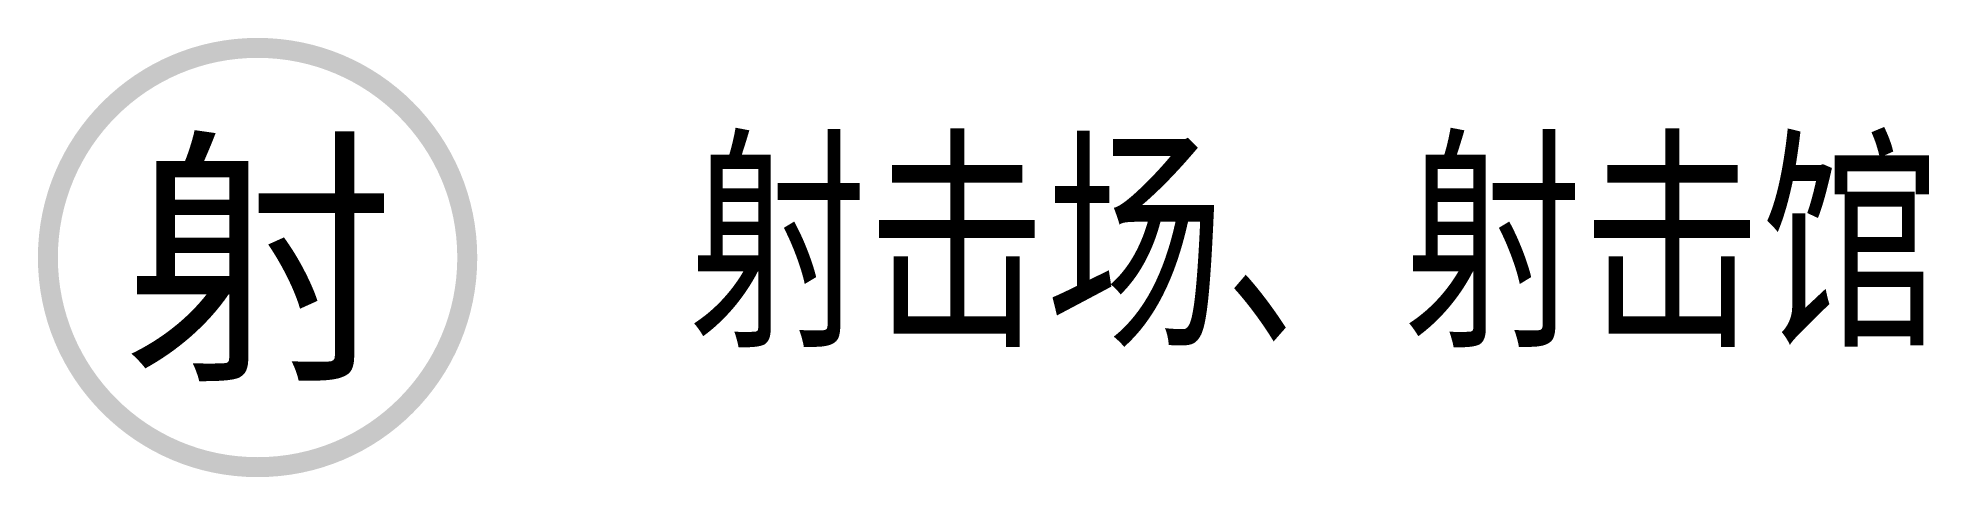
# Model space of a CAD drawing. Header units: millimetres. Extents: x -4.5 to 33.4, y -4.2 to 4.6.
import ezdxf

# ---------------------------------------------------------------- set-up
doc = ezdxf.new("R2010")
doc.units = ezdxf.units.MM
doc.layers.add('设施图块', color=7, linetype='Continuous')
doc.styles.add('HT', font='SIMHEI.TTF')
doc.styles.add('设施块标注', font='SIMFANG.TTF', dxfattribs={"width": 0.75})

msp = doc.modelspace()

# ---------------------------------------------------------------- hatches: boundary and pattern name
at = {"layer": '设施图块'}
h = msp.add_hatch(color=5, dxfattribs=at)
edge = h.paths.add_edge_path()
edge.add_arc((-0.072, 0.206), 4.4, 0, 360)
edge = h.paths.add_edge_path(flags=16)
edge.add_arc((-0.072, 0.206), 4, 0, 360)

# ---------------------------------------------------------------- texts
at = {"layer": '设施图块', "color": 5, "style": 'HT'}
msp.add_text('射', height=4, dxfattribs=at).set_placement((-2.768, -1.83))
at = {"layer": '设施图块', "style": '设施块标注', "width": 0.75}
msp.add_attdef('射击场、射击馆', (8.56, -1.208), '射击场、射击馆', height=3.5, dxfattribs=at)

doc.saveas('drawing.dxf')
